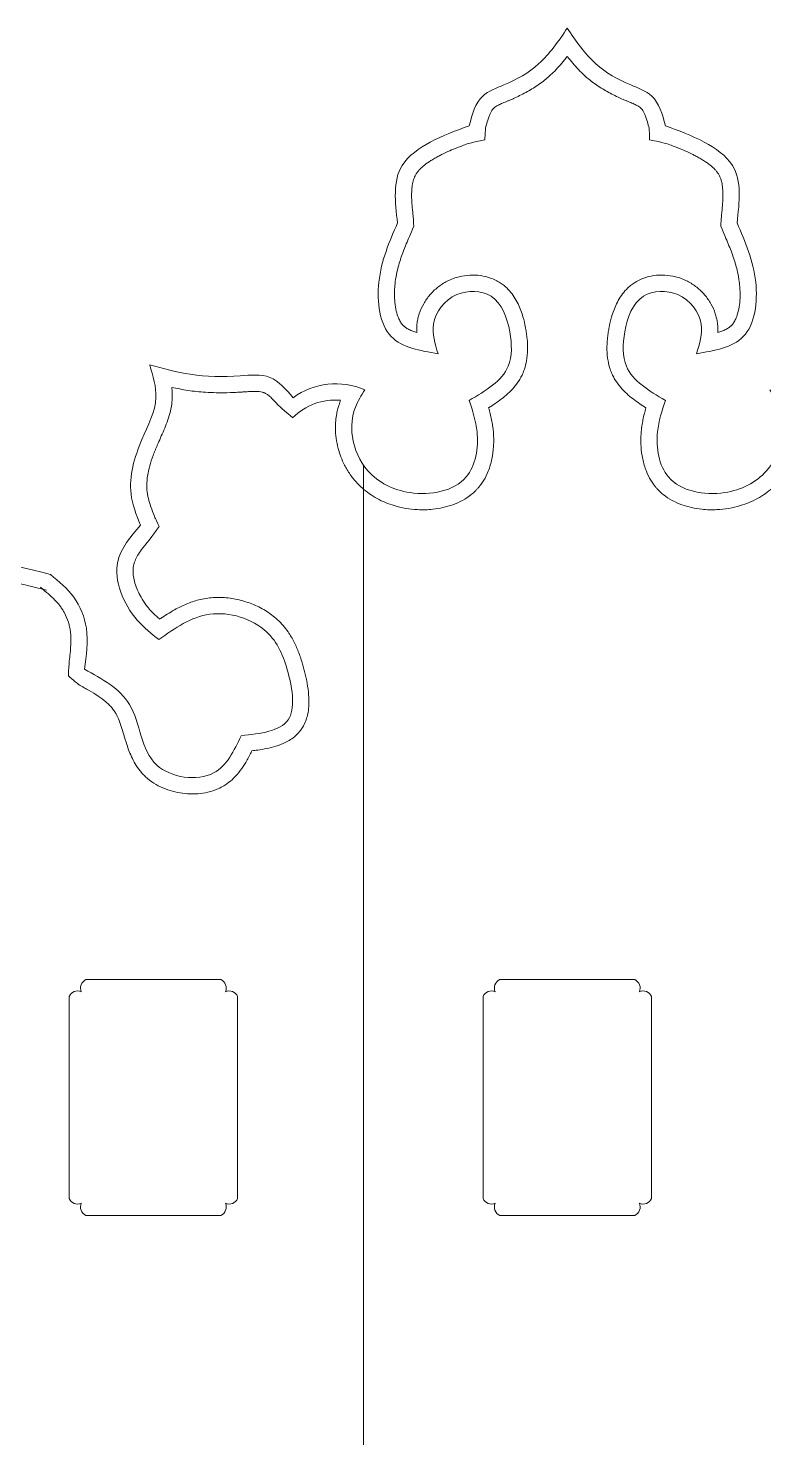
# Model space of a CAD drawing. Header units: millimetres. Extents: x -51923 to -51163, y -26833 to -26390.
# Drawn here: x -51598.18 to -51587.78, y -26574.41 to -26554.47 of the extents above; entities that cross this region are included whole.
import ezdxf

# ---------------------------------------------------------------- set-up
doc = ezdxf.new("R2010")
doc.units = ezdxf.units.MM
doc.header["$LTSCALE"] = 0.35

msp = doc.modelspace()

# ---------------------------------------------------------------- linework, layer by layer
at = {"lineweight": 13}
msp.add_line((-51593.437, -26560.653), (-51593.437, -26587.197), dxfattribs=at)
for points in [[(-51597.6, -26568.165, -0.414214), (-51597.428, -26568.099, -0.414214), (-51597.362, -26567.927), (-51595.456, -26567.927, -0.414214), (-51595.39, -26568.099, -0.414214), (-51595.218, -26568.165), (-51595.218, -26571.024, -0.414214), (-51595.39, -26571.09, -0.414214), (-51595.456, -26571.262), (-51597.362, -26571.262, -0.414214), (-51597.428, -26571.09, -0.414214), (-51597.6, -26571.024)], [(-51589.368, -26568.165, 0.414214), (-51589.54, -26568.099, 0.414214), (-51589.606, -26567.927), (-51591.512, -26567.927, 0.414214), (-51591.578, -26568.099, 0.414214), (-51591.75, -26568.165), (-51591.75, -26571.024, 0.414214), (-51591.578, -26571.09, 0.414214), (-51591.512, -26571.262), (-51589.606, -26571.262, 0.414214), (-51589.54, -26571.09, 0.414214), (-51589.368, -26571.024)]]:
    msp.add_lwpolyline(points, format="xyb", close=True, dxfattribs=at)
for centre, radius, start, end in [((-51593.832, -26560.517), 1.018, 66.1495, 126.2434), ((-51593.841, -26560.572), 0.842, 84.72, 135.1975)]:
    msp.add_arc(centre, radius, start, end, dxfattribs=at)
for points in [[(-51590.559, -26554.47), (-51590.964, -26554.975), (-51591.455, -26555.273), (-51591.753, -26555.43), (-51591.945, -26555.85)], [(-51590.559, -26554.47), (-51590.154, -26554.975), (-51589.663, -26555.273), (-51589.365, -26555.43), (-51589.173, -26555.85)], [(-51591.945, -26555.85), (-51592.495, -26556.082), (-51592.892, -26556.411), (-51592.958, -26557.225)], [(-51589.173, -26555.85), (-51588.623, -26556.082), (-51588.226, -26556.411), (-51588.16, -26557.225)], [(-51592.958, -26557.225), (-51593.222, -26558.063), (-51593.046, -26558.833), (-51592.385, -26559.075)], [(-51588.16, -26557.225), (-51587.896, -26558.063), (-51588.072, -26558.833), (-51588.733, -26559.075)], [(-51592.385, -26559.075), (-51592.451, -26558.657), (-51592.121, -26558.239), (-51591.637, -26558.261), (-51591.372, -26558.767), (-51591.394, -26559.251), (-51591.945, -26559.735)], [(-51588.733, -26559.075), (-51588.666, -26558.657), (-51588.997, -26558.239), (-51589.481, -26558.261), (-51589.746, -26558.767), (-51589.724, -26559.251), (-51589.173, -26559.735)], [(-51596.461, -26559.233), (-51596.373, -26559.695), (-51596.571, -26560.289), (-51596.725, -26561.059), (-51596.593, -26561.499)], [(-51594.434, -26559.696), (-51594.765, -26559.409), (-51595.183, -26559.387), (-51595.888, -26559.365), (-51596.461, -26559.233)], [(-51591.945, -26559.735), (-51591.835, -26560.18), (-51591.989, -26560.818), (-51592.782, -26561.038), (-51593.377, -26560.73), (-51593.597, -26560.246), (-51593.553, -26559.828), (-51593.421, -26559.586)], [(-51589.173, -26559.735), (-51589.283, -26560.18), (-51589.129, -26560.818), (-51588.336, -26561.038), (-51587.741, -26560.73), (-51587.521, -26560.246), (-51587.565, -26559.828), (-51587.697, -26559.586)], [(-51596.593, -26561.499), (-51596.912, -26562.013), (-51596.636, -26562.842), (-51596.331, -26563.118)], [(-51597.865, -26562.196), (-51599.654, -26562.066), (-51600.871, -26563.247)], [(-51597.384, -26563.538), (-51597.356, -26562.957), (-51597.534, -26562.518), (-51597.865, -26562.196)], [(-51596.331, -26563.118), (-51595.612, -26562.759), (-51594.809, -26563.008), (-51594.505, -26563.588), (-51594.505, -26564.252), (-51595.17, -26564.477)], [(-51595.17, -26564.477), (-51595.557, -26565.003), (-51596.36, -26564.892), (-51596.747, -26564.035), (-51597.384, -26563.538)]]:
    msp.add_spline(points, degree=3, dxfattribs=at)
for points, knots in [([(-51590.559, -26554.869), (-51590.572, -26554.886), (-51590.585, -26554.902), (-51590.647, -26554.98), (-51590.7, -26555.04), (-51590.772, -26555.111), (-51590.786, -26555.124), (-51590.812, -26555.148), (-51590.825, -26555.16), (-51590.85, -26555.181), (-51590.863, -26555.192), (-51590.902, -26555.223), (-51590.929, -26555.243), (-51591.01, -26555.301), (-51591.066, -26555.335), (-51591.181, -26555.399), (-51591.239, -26555.429), (-51591.311, -26555.461), (-51591.323, -26555.467), (-51591.344, -26555.476), (-51591.352, -26555.479), (-51591.367, -26555.486), (-51591.374, -26555.488), (-51591.387, -26555.494), (-51591.394, -26555.497), (-51591.413, -26555.505), (-51591.425, -26555.51), (-51591.462, -26555.525), (-51591.484, -26555.535), (-51591.524, -26555.553), (-51591.541, -26555.562), (-51591.567, -26555.577), (-51591.576, -26555.583), (-51591.587, -26555.591), (-51591.59, -26555.594), (-51591.595, -26555.598), (-51591.598, -26555.6), (-51591.603, -26555.606), (-51591.605, -26555.608), (-51591.614, -26555.618), (-51591.62, -26555.626), (-51591.633, -26555.646), (-51591.639, -26555.658), (-51591.652, -26555.685), (-51591.658, -26555.7), (-51591.671, -26555.733), (-51591.677, -26555.751), (-51591.693, -26555.8), (-51591.702, -26555.832), (-51591.715, -26555.881), (-51591.719, -26555.895), (-51591.723, -26556.049)], [25.170262, 25.170262, 25.170262, 25.170262, 29.819343, 29.819343, 47.031261, 47.031261, 51.045626, 51.045626, 54.543119, 54.543119, 58.040612, 58.040612, 65.035597, 65.035597, 79.025569, 79.025569, 93.01554, 93.01554, 95.868742, 95.868742, 97.811719, 97.811719, 99.388072, 99.388072, 100.964425, 100.964425, 104.117132, 104.117132, 110.527478, 110.527478, 116.937824, 116.937824, 121.951673, 121.951673, 124.085805, 124.085805, 126.49258, 126.49258, 128.899354, 128.899354, 134.360472, 134.360472, 139.821589, 139.821589, 145.282707, 145.282707, 150.743824, 150.743824, 159.035683, 159.035683, 162.41572, 162.41572, 162.41572, 162.41572]), ([(-51590.559, -26554.869), (-51590.546, -26554.886), (-51590.533, -26554.902), (-51590.471, -26554.98), (-51590.418, -26555.04), (-51590.346, -26555.111), (-51590.332, -26555.124), (-51590.306, -26555.148), (-51590.293, -26555.16), (-51590.268, -26555.181), (-51590.255, -26555.192), (-51590.215, -26555.223), (-51590.189, -26555.243), (-51590.108, -26555.301), (-51590.052, -26555.335), (-51589.937, -26555.399), (-51589.879, -26555.429), (-51589.807, -26555.461), (-51589.795, -26555.467), (-51589.774, -26555.476), (-51589.766, -26555.479), (-51589.751, -26555.486), (-51589.744, -26555.488), (-51589.731, -26555.494), (-51589.724, -26555.497), (-51589.705, -26555.505), (-51589.693, -26555.51), (-51589.656, -26555.525), (-51589.634, -26555.535), (-51589.594, -26555.553), (-51589.577, -26555.562), (-51589.551, -26555.577), (-51589.542, -26555.583), (-51589.531, -26555.591), (-51589.528, -26555.594), (-51589.523, -26555.598), (-51589.52, -26555.6), (-51589.515, -26555.606), (-51589.513, -26555.608), (-51589.504, -26555.618), (-51589.498, -26555.626), (-51589.485, -26555.646), (-51589.479, -26555.658), (-51589.466, -26555.685), (-51589.459, -26555.7), (-51589.447, -26555.733), (-51589.44, -26555.751), (-51589.425, -26555.8), (-51589.416, -26555.832), (-51589.403, -26555.881), (-51589.399, -26555.895), (-51589.395, -26556.049)], [25.170262, 25.170262, 25.170262, 25.170262, 29.819343, 29.819343, 47.031261, 47.031261, 51.045626, 51.045626, 54.543119, 54.543119, 58.040612, 58.040612, 65.035597, 65.035597, 79.025569, 79.025569, 93.01554, 93.01554, 95.868742, 95.868742, 97.811719, 97.811719, 99.388072, 99.388072, 100.964425, 100.964425, 104.117132, 104.117132, 110.527478, 110.527478, 116.937824, 116.937824, 121.951673, 121.951673, 124.085805, 124.085805, 126.49258, 126.49258, 128.899354, 128.899354, 134.360472, 134.360472, 139.821589, 139.821589, 145.282707, 145.282707, 150.743824, 150.743824, 159.035683, 159.035683, 162.41572, 162.41572, 162.41572, 162.41572]), ([(-51591.723, -26556.049), (-51591.922, -26556.087), (-51591.975, -26556.106), (-51592.103, -26556.155), (-51592.177, -26556.184), (-51592.273, -26556.228), (-51592.298, -26556.239), (-51592.341, -26556.261), (-51592.358, -26556.27), (-51592.395, -26556.289), (-51592.414, -26556.299), (-51592.451, -26556.321), (-51592.469, -26556.332), (-51592.519, -26556.364), (-51592.55, -26556.385), (-51592.605, -26556.429), (-51592.629, -26556.451), (-51592.659, -26556.483), (-51592.668, -26556.494), (-51592.681, -26556.511), (-51592.686, -26556.517), (-51592.694, -26556.53), (-51592.698, -26556.535), (-51592.705, -26556.548), (-51592.708, -26556.554), (-51592.718, -26556.574), (-51592.723, -26556.588), (-51592.734, -26556.617), (-51592.738, -26556.633), (-51592.748, -26556.676), (-51592.752, -26556.705), (-51592.758, -26556.767), (-51592.759, -26556.801), (-51592.759, -26556.872), (-51592.757, -26556.91), (-51592.752, -26556.988), (-51592.748, -26557.029), (-51592.739, -26557.112), (-51592.734, -26557.155), (-51592.729, -26557.271)], [0, 0, 0, 0, 14.241753, 14.241753, 34.558543, 34.558543, 41.788802, 41.788802, 46.948063, 46.948063, 52.593461, 52.593461, 58.23886, 58.23886, 68.75111, 68.75111, 79.26336, 79.26336, 84.538972, 84.538972, 87.781009, 87.781009, 90.929574, 90.929574, 94.078139, 94.078139, 100.375268, 100.375268, 106.672398, 106.672398, 116.355925, 116.355925, 126.039451, 126.039451, 135.722978, 135.722978, 145.406504, 145.406504, 155.05706, 155.05706, 155.05706, 155.05706]), ([(-51589.395, -26556.049), (-51589.196, -26556.087), (-51589.142, -26556.106), (-51589.014, -26556.155), (-51588.941, -26556.184), (-51588.845, -26556.228), (-51588.82, -26556.239), (-51588.777, -26556.261), (-51588.76, -26556.27), (-51588.723, -26556.289), (-51588.704, -26556.299), (-51588.667, -26556.321), (-51588.649, -26556.332), (-51588.599, -26556.364), (-51588.568, -26556.385), (-51588.513, -26556.429), (-51588.489, -26556.451), (-51588.459, -26556.483), (-51588.45, -26556.494), (-51588.437, -26556.511), (-51588.432, -26556.517), (-51588.424, -26556.53), (-51588.42, -26556.535), (-51588.413, -26556.548), (-51588.41, -26556.554), (-51588.4, -26556.574), (-51588.395, -26556.588), (-51588.384, -26556.617), (-51588.38, -26556.633), (-51588.37, -26556.676), (-51588.366, -26556.705), (-51588.36, -26556.767), (-51588.359, -26556.801), (-51588.359, -26556.872), (-51588.361, -26556.91), (-51588.366, -26556.988), (-51588.37, -26557.029), (-51588.379, -26557.112), (-51588.384, -26557.155), (-51588.389, -26557.271)], [0, 0, 0, 0, 14.241753, 14.241753, 34.558543, 34.558543, 41.788802, 41.788802, 46.948063, 46.948063, 52.593461, 52.593461, 58.23886, 58.23886, 68.75111, 68.75111, 79.26336, 79.26336, 84.538972, 84.538972, 87.781009, 87.781009, 90.929574, 90.929574, 94.078139, 94.078139, 100.375268, 100.375268, 106.672398, 106.672398, 116.355925, 116.355925, 126.039451, 126.039451, 135.722978, 135.722978, 145.406504, 145.406504, 155.05706, 155.05706, 155.05706, 155.05706]), ([(-51592.729, -26557.271), (-51592.777, -26557.387), (-51592.807, -26557.455), (-51592.862, -26557.588), (-51592.887, -26557.654), (-51592.932, -26557.786), (-51592.951, -26557.853), (-51592.976, -26557.965), (-51592.984, -26558.01), (-51592.993, -26558.079), (-51592.995, -26558.1), (-51592.998, -26558.144), (-51593, -26558.166), (-51593.002, -26558.233), (-51593.001, -26558.277), (-51592.996, -26558.363), (-51592.99, -26558.404), (-51592.975, -26558.481), (-51592.965, -26558.517), (-51592.945, -26558.572), (-51592.935, -26558.593), (-51592.915, -26558.63), (-51592.904, -26558.646), (-51592.89, -26558.663), (-51592.887, -26558.666), (-51592.881, -26558.673), (-51592.878, -26558.675), (-51592.872, -26558.681), (-51592.87, -26558.684), (-51592.86, -26558.692), (-51592.854, -26558.697), (-51592.833, -26558.712), (-51592.818, -26558.722), (-51592.782, -26558.74), (-51592.763, -26558.749), (-51592.724, -26558.764), (-51592.705, -26558.77), (-51592.686, -26558.776)], [0, 0, 0, 0, 18.508231, 18.508231, 37.016461, 37.016461, 55.524692, 55.524692, 67.925727, 67.925727, 73.662111, 73.662111, 79.398494, 79.398494, 90.871261, 90.871261, 102.344028, 102.344028, 113.816795, 113.816795, 122.384273, 122.384273, 130.95175, 130.95175, 133.371278, 133.371278, 135.404262, 135.404262, 137.437246, 137.437246, 141.503213, 141.503213, 149.036169, 149.036169, 156.569125, 156.569125, 162.442396, 162.442396, 162.442396, 162.442396]), ([(-51588.389, -26557.271), (-51588.341, -26557.387), (-51588.311, -26557.455), (-51588.256, -26557.588), (-51588.231, -26557.654), (-51588.186, -26557.786), (-51588.167, -26557.853), (-51588.142, -26557.965), (-51588.134, -26558.01), (-51588.125, -26558.079), (-51588.123, -26558.1), (-51588.12, -26558.144), (-51588.118, -26558.166), (-51588.116, -26558.233), (-51588.116, -26558.277), (-51588.122, -26558.363), (-51588.128, -26558.404), (-51588.143, -26558.481), (-51588.153, -26558.517), (-51588.173, -26558.572), (-51588.182, -26558.593), (-51588.203, -26558.63), (-51588.214, -26558.646), (-51588.228, -26558.663), (-51588.231, -26558.666), (-51588.237, -26558.673), (-51588.24, -26558.675), (-51588.245, -26558.681), (-51588.248, -26558.684), (-51588.258, -26558.692), (-51588.264, -26558.697), (-51588.285, -26558.712), (-51588.3, -26558.722), (-51588.335, -26558.74), (-51588.355, -26558.749), (-51588.394, -26558.764), (-51588.412, -26558.77), (-51588.432, -26558.776)], [0, 0, 0, 0, 18.508231, 18.508231, 37.016461, 37.016461, 55.524692, 55.524692, 67.925727, 67.925727, 73.662111, 73.662111, 79.398494, 79.398494, 90.871261, 90.871261, 102.344028, 102.344028, 113.816795, 113.816795, 122.384273, 122.384273, 130.95175, 130.95175, 133.371278, 133.371278, 135.404262, 135.404262, 137.437246, 137.437246, 141.503213, 141.503213, 149.036169, 149.036169, 156.569125, 156.569125, 162.442396, 162.442396, 162.442396, 162.442396]), ([(-51592.686, -26558.776), (-51592.688, -26558.745), (-51592.688, -26558.712), (-51592.684, -26558.664), (-51592.683, -26558.65), (-51592.68, -26558.625), (-51592.678, -26558.614), (-51592.674, -26558.593), (-51592.672, -26558.582), (-51592.664, -26558.55), (-51592.658, -26558.529), (-51592.635, -26558.459), (-51592.614, -26558.412), (-51592.563, -26558.323), (-51592.534, -26558.281), (-51592.467, -26558.203), (-51592.43, -26558.167), (-51592.348, -26558.102), (-51592.304, -26558.073), (-51592.242, -26558.041), (-51592.228, -26558.034), (-51592.184, -26558.015), (-51592.155, -26558.005), (-51592.076, -26557.981), (-51592.025, -26557.971), (-51591.923, -26557.961), (-51591.872, -26557.961), (-51591.771, -26557.97), (-51591.721, -26557.979), (-51591.632, -26558.007), (-51591.594, -26558.022), (-51591.545, -26558.048), (-51591.533, -26558.054), (-51591.512, -26558.067), (-51591.503, -26558.073), (-51591.484, -26558.086), (-51591.474, -26558.093), (-51591.447, -26558.114), (-51591.43, -26558.129), (-51591.386, -26558.171), (-51591.361, -26558.2), (-51591.317, -26558.259), (-51591.297, -26558.289), (-51591.263, -26558.351), (-51591.247, -26558.383), (-51591.22, -26558.447), (-51591.209, -26558.479), (-51591.181, -26558.564), (-51591.168, -26558.616), (-51591.154, -26558.683), (-51591.151, -26558.698), (-51591.146, -26558.726), (-51591.144, -26558.738), (-51591.14, -26558.763), (-51591.138, -26558.775), (-51591.132, -26558.813), (-51591.129, -26558.838), (-51591.121, -26558.914), (-51591.119, -26558.966), (-51591.121, -26559.07), (-51591.125, -26559.123), (-51591.142, -26559.215), (-51591.151, -26559.255), (-51591.169, -26559.306), (-51591.173, -26559.318), (-51591.182, -26559.341), (-51591.187, -26559.352), (-51591.196, -26559.373), (-51591.201, -26559.383), (-51591.217, -26559.413), (-51591.228, -26559.433), (-51591.263, -26559.488), (-51591.288, -26559.521), (-51591.342, -26559.583), (-51591.37, -26559.612), (-51591.429, -26559.666), (-51591.459, -26559.691), (-51591.52, -26559.738), (-51591.552, -26559.761), (-51591.612, -26559.802), (-51591.642, -26559.821), (-51591.671, -26559.839)], [25.274573, 25.274573, 25.274573, 25.274573, 30.901921, 30.901921, 33.210988, 33.210988, 35.006527, 35.006527, 36.802067, 36.802067, 40.393146, 40.393146, 48.879004, 48.879004, 57.364861, 57.364861, 65.850719, 65.850719, 74.336576, 74.336576, 76.882805, 76.882805, 81.826193, 81.826193, 90.114183, 90.114183, 98.402173, 98.402173, 106.690164, 106.690164, 113.280848, 113.280848, 115.322274, 115.322274, 117.123728, 117.123728, 118.925182, 118.925182, 122.528091, 122.528091, 128.792685, 128.792685, 135.05728, 135.05728, 141.321874, 141.321874, 147.586468, 147.586468, 157.864245, 157.864245, 160.825188, 160.825188, 163.297509, 163.297509, 165.769831, 165.769831, 170.714474, 170.714474, 180.603759, 180.603759, 190.493045, 190.493045, 197.827745, 197.827745, 200.112382, 200.112382, 202.140131, 202.140131, 204.167879, 204.167879, 208.223375, 208.223375, 216.009046, 216.009046, 223.794717, 223.794717, 231.580387, 231.580387, 239.366058, 239.366058, 246.575972, 246.575972, 246.575972, 246.575972]), ([(-51588.432, -26558.776), (-51588.43, -26558.745), (-51588.43, -26558.712), (-51588.433, -26558.664), (-51588.435, -26558.65), (-51588.438, -26558.625), (-51588.44, -26558.614), (-51588.444, -26558.593), (-51588.446, -26558.582), (-51588.454, -26558.55), (-51588.46, -26558.529), (-51588.483, -26558.459), (-51588.504, -26558.412), (-51588.555, -26558.323), (-51588.584, -26558.281), (-51588.651, -26558.203), (-51588.688, -26558.167), (-51588.77, -26558.102), (-51588.814, -26558.073), (-51588.876, -26558.041), (-51588.89, -26558.034), (-51588.934, -26558.015), (-51588.963, -26558.005), (-51589.042, -26557.981), (-51589.093, -26557.971), (-51589.195, -26557.961), (-51589.246, -26557.961), (-51589.347, -26557.97), (-51589.397, -26557.979), (-51589.486, -26558.007), (-51589.524, -26558.022), (-51589.573, -26558.048), (-51589.584, -26558.054), (-51589.606, -26558.067), (-51589.615, -26558.073), (-51589.634, -26558.086), (-51589.644, -26558.093), (-51589.671, -26558.114), (-51589.688, -26558.129), (-51589.732, -26558.171), (-51589.756, -26558.2), (-51589.801, -26558.259), (-51589.82, -26558.289), (-51589.855, -26558.351), (-51589.87, -26558.383), (-51589.897, -26558.447), (-51589.909, -26558.479), (-51589.937, -26558.564), (-51589.95, -26558.616), (-51589.964, -26558.683), (-51589.967, -26558.698), (-51589.972, -26558.726), (-51589.974, -26558.738), (-51589.978, -26558.763), (-51589.98, -26558.775), (-51589.986, -26558.813), (-51589.989, -26558.838), (-51589.996, -26558.914), (-51589.999, -26558.966), (-51589.997, -26559.07), (-51589.993, -26559.123), (-51589.976, -26559.215), (-51589.967, -26559.255), (-51589.949, -26559.306), (-51589.945, -26559.318), (-51589.936, -26559.341), (-51589.931, -26559.352), (-51589.921, -26559.373), (-51589.916, -26559.383), (-51589.901, -26559.413), (-51589.89, -26559.433), (-51589.855, -26559.488), (-51589.83, -26559.521), (-51589.776, -26559.583), (-51589.748, -26559.612), (-51589.689, -26559.666), (-51589.659, -26559.691), (-51589.598, -26559.738), (-51589.566, -26559.761), (-51589.506, -26559.802), (-51589.476, -26559.821), (-51589.447, -26559.839)], [25.274573, 25.274573, 25.274573, 25.274573, 30.901921, 30.901921, 33.210988, 33.210988, 35.006527, 35.006527, 36.802067, 36.802067, 40.393146, 40.393146, 48.879004, 48.879004, 57.364861, 57.364861, 65.850719, 65.850719, 74.336576, 74.336576, 76.882805, 76.882805, 81.826193, 81.826193, 90.114183, 90.114183, 98.402173, 98.402173, 106.690164, 106.690164, 113.280848, 113.280848, 115.322274, 115.322274, 117.123728, 117.123728, 118.925182, 118.925182, 122.528091, 122.528091, 128.792685, 128.792685, 135.05728, 135.05728, 141.321874, 141.321874, 147.586468, 147.586468, 157.864245, 157.864245, 160.825188, 160.825188, 163.297509, 163.297509, 165.769831, 165.769831, 170.714474, 170.714474, 180.603759, 180.603759, 190.493045, 190.493045, 197.827745, 197.827745, 200.112382, 200.112382, 202.140131, 202.140131, 204.167879, 204.167879, 208.223375, 208.223375, 216.009046, 216.009046, 223.794717, 223.794717, 231.580387, 231.580387, 239.366058, 239.366058, 246.575972, 246.575972, 246.575972, 246.575972]), ([(-51596.149, -26559.55), (-51596.147, -26559.564), (-51596.146, -26559.578), (-51596.143, -26559.609), (-51596.142, -26559.628), (-51596.142, -26559.66), (-51596.142, -26559.675), (-51596.142, -26559.7), (-51596.143, -26559.711), (-51596.145, -26559.744), (-51596.147, -26559.765), (-51596.156, -26559.832), (-51596.165, -26559.876), (-51596.188, -26559.961), (-51596.201, -26560.002), (-51596.23, -26560.081), (-51596.245, -26560.119), (-51596.277, -26560.193), (-51596.293, -26560.229), (-51596.324, -26560.299), (-51596.339, -26560.333), (-51596.359, -26560.379), (-51596.364, -26560.391), (-51596.375, -26560.416), (-51596.38, -26560.429), (-51596.395, -26560.466), (-51596.404, -26560.491), (-51596.431, -26560.565), (-51596.447, -26560.614), (-51596.473, -26560.71), (-51596.484, -26560.756), (-51596.498, -26560.847), (-51596.502, -26560.891), (-51596.502, -26560.949), (-51596.502, -26560.964), (-51596.5, -26560.995), (-51596.499, -26561.01), (-51596.496, -26561.033), (-51596.495, -26561.04), (-51596.493, -26561.056), (-51596.492, -26561.063), (-51596.487, -26561.087), (-51596.484, -26561.103), (-51596.471, -26561.157), (-51596.458, -26561.198), (-51596.429, -26561.282), (-51596.413, -26561.326), (-51596.39, -26561.386), (-51596.384, -26561.401), (-51596.326, -26561.518)], [27.97726, 27.97726, 27.97726, 27.97726, 30.669965, 30.669965, 34.136913, 34.136913, 36.815131, 36.815131, 38.845714, 38.845714, 42.845835, 42.845835, 51.663009, 51.663009, 60.480183, 60.480183, 69.297358, 69.297358, 78.114532, 78.114532, 86.931706, 86.931706, 90.295549, 90.295549, 93.659391, 93.659391, 100.387077, 100.387077, 113.842447, 113.842447, 127.297817, 127.297817, 140.753187, 140.753187, 145.660599, 145.660599, 150.688249, 150.688249, 153.201229, 153.201229, 155.71421, 155.71421, 160.740171, 160.740171, 172.611186, 172.611186, 184.482201, 184.482201, 188.194731, 188.194731, 188.194731, 188.194731]), ([(-51594.438, -26559.979), (-51594.633, -26559.817), (-51594.655, -26559.791), (-51594.699, -26559.742), (-51594.72, -26559.72), (-51594.755, -26559.686), (-51594.771, -26559.673), (-51594.799, -26559.65), (-51594.812, -26559.642), (-51594.828, -26559.633), (-51594.833, -26559.631), (-51594.839, -26559.628), (-51594.842, -26559.627), (-51594.847, -26559.625), (-51594.849, -26559.624), (-51594.853, -26559.622), (-51594.855, -26559.622), (-51594.862, -26559.619), (-51594.867, -26559.618), (-51594.884, -26559.614), (-51594.898, -26559.612), (-51594.93, -26559.608), (-51594.948, -26559.608), (-51594.988, -26559.607), (-51595.009, -26559.608), (-51595.054, -26559.61), (-51595.078, -26559.611), (-51595.116, -26559.614), (-51595.13, -26559.615), (-51595.152, -26559.616), (-51595.16, -26559.617), (-51595.186, -26559.618), (-51595.203, -26559.619), (-51595.254, -26559.622), (-51595.287, -26559.624), (-51595.389, -26559.627), (-51595.456, -26559.627), (-51595.573, -26559.625), (-51595.624, -26559.623), (-51595.714, -26559.617), (-51595.755, -26559.614), (-51595.838, -26559.605), (-51595.88, -26559.599), (-51596, -26559.581), (-51596.075, -26559.567), (-51596.149, -26559.55)], [0, 0, 0, 0, 8.297185, 8.297185, 16.59437, 16.59437, 23.459114, 23.459114, 30.323857, 30.323857, 32.882279, 32.882279, 34.591329, 34.591329, 35.962785, 35.962785, 37.334241, 37.334241, 40.077153, 40.077153, 46.036802, 46.036802, 51.996451, 51.996451, 57.9561, 57.9561, 63.91575, 63.91575, 67.010096, 67.010096, 68.902695, 68.902695, 72.687891, 72.687891, 80.258284, 80.258284, 95.39907, 95.39907, 106.800999, 106.800999, 115.940104, 115.940104, 125.606461, 125.606461, 142.934635, 142.934635, 142.934635, 142.934635]), ([(-51591.671, -26559.839), (-51591.655, -26559.893), (-51591.641, -26559.95), (-51591.623, -26560.038), (-51591.618, -26560.066), (-51591.611, -26560.114), (-51591.608, -26560.133), (-51591.602, -26560.191), (-51591.6, -26560.23), (-51591.598, -26560.309), (-51591.599, -26560.349), (-51591.605, -26560.447), (-51591.613, -26560.506), (-51591.637, -26560.622), (-51591.654, -26560.68), (-51591.694, -26560.781), (-51591.715, -26560.823), (-51591.751, -26560.884), (-51591.764, -26560.902), (-51591.786, -26560.933), (-51591.795, -26560.945), (-51591.814, -26560.967), (-51591.822, -26560.977), (-51591.84, -26560.996), (-51591.849, -26561.006), (-51591.877, -26561.033), (-51591.896, -26561.05), (-51591.956, -26561.098), (-51591.998, -26561.126), (-51592.085, -26561.173), (-51592.13, -26561.193), (-51592.222, -26561.227), (-51592.269, -26561.24), (-51592.364, -26561.261), (-51592.412, -26561.269), (-51592.531, -26561.282), (-51592.603, -26561.283), (-51592.731, -26561.277), (-51592.787, -26561.271), (-51592.898, -26561.252), (-51592.952, -26561.239), (-51593.089, -26561.198), (-51593.17, -26561.165), (-51593.322, -26561.081), (-51593.394, -26561.031), (-51593.484, -26560.951), (-51593.508, -26560.928), (-51593.548, -26560.884), (-51593.565, -26560.864), (-51593.598, -26560.824), (-51593.613, -26560.803), (-51593.658, -26560.739), (-51593.684, -26560.695), (-51593.746, -26560.574), (-51593.776, -26560.495), (-51593.81, -26560.367), (-51593.819, -26560.319), (-51593.832, -26560.222), (-51593.836, -26560.173), (-51593.836, -26560.056), (-51593.83, -26559.988), (-51593.813, -26559.897), (-51593.808, -26559.873), (-51593.797, -26559.831), (-51593.791, -26559.813), (-51593.781, -26559.783), (-51593.777, -26559.77), (-51593.77, -26559.75), (-51593.766, -26559.742), (-51593.763, -26559.734)], [14.27737, 14.27737, 14.27737, 14.27737, 26.910781, 26.910781, 32.812831, 32.812831, 36.596103, 36.596103, 44.162646, 44.162646, 51.72919, 51.72919, 62.755074, 62.755074, 73.780959, 73.780959, 82.273659, 82.273659, 86.156604, 86.156604, 88.82511, 88.82511, 91.069061, 91.069061, 93.313011, 93.313011, 97.800911, 97.800911, 106.733421, 106.733421, 115.665931, 115.665931, 124.59844, 124.59844, 133.53095, 133.53095, 146.846941, 146.846941, 157.433691, 157.433691, 168.020441, 168.020441, 184.75171, 184.75171, 201.482979, 201.482979, 207.807472, 207.807472, 212.751316, 212.751316, 217.69516, 217.69516, 227.582848, 227.582848, 243.559144, 243.559144, 252.797368, 252.797368, 262.035593, 262.035593, 274.81427, 274.81427, 279.333401, 279.333401, 282.828634, 282.828634, 285.213188, 285.213188, 286.790393, 286.790393, 286.790393, 286.790393]), ([(-51589.447, -26559.839), (-51589.463, -26559.893), (-51589.477, -26559.95), (-51589.495, -26560.038), (-51589.5, -26560.066), (-51589.507, -26560.114), (-51589.51, -26560.133), (-51589.516, -26560.191), (-51589.518, -26560.23), (-51589.52, -26560.309), (-51589.519, -26560.349), (-51589.513, -26560.447), (-51589.505, -26560.506), (-51589.481, -26560.622), (-51589.464, -26560.68), (-51589.424, -26560.781), (-51589.403, -26560.823), (-51589.366, -26560.884), (-51589.354, -26560.902), (-51589.332, -26560.933), (-51589.323, -26560.945), (-51589.304, -26560.967), (-51589.296, -26560.977), (-51589.278, -26560.996), (-51589.269, -26561.006), (-51589.241, -26561.033), (-51589.222, -26561.05), (-51589.162, -26561.098), (-51589.12, -26561.126), (-51589.033, -26561.173), (-51588.988, -26561.193), (-51588.896, -26561.227), (-51588.849, -26561.24), (-51588.754, -26561.261), (-51588.706, -26561.269), (-51588.587, -26561.282), (-51588.515, -26561.283), (-51588.387, -26561.277), (-51588.331, -26561.271), (-51588.22, -26561.252), (-51588.166, -26561.239), (-51588.029, -26561.198), (-51587.948, -26561.165), (-51587.795, -26561.081), (-51587.724, -26561.031), (-51587.634, -26560.951), (-51587.61, -26560.928), (-51587.57, -26560.884), (-51587.553, -26560.864), (-51587.52, -26560.824), (-51587.505, -26560.803), (-51587.46, -26560.739), (-51587.434, -26560.695), (-51587.372, -26560.574), (-51587.342, -26560.495), (-51587.308, -26560.367), (-51587.299, -26560.319), (-51587.286, -26560.222), (-51587.282, -26560.173), (-51587.282, -26560.056), (-51587.288, -26559.988), (-51587.305, -26559.897), (-51587.31, -26559.873), (-51587.321, -26559.831), (-51587.327, -26559.813), (-51587.337, -26559.783), (-51587.341, -26559.77), (-51587.348, -26559.75), (-51587.351, -26559.742), (-51587.355, -26559.734)], [14.27737, 14.27737, 14.27737, 14.27737, 26.910781, 26.910781, 32.812831, 32.812831, 36.596103, 36.596103, 44.162646, 44.162646, 51.72919, 51.72919, 62.755074, 62.755074, 73.780959, 73.780959, 82.273659, 82.273659, 86.156604, 86.156604, 88.82511, 88.82511, 91.069061, 91.069061, 93.313011, 93.313011, 97.800911, 97.800911, 106.733421, 106.733421, 115.665931, 115.665931, 124.59844, 124.59844, 133.53095, 133.53095, 146.846941, 146.846941, 157.433691, 157.433691, 168.020441, 168.020441, 184.75171, 184.75171, 201.482979, 201.482979, 207.807472, 207.807472, 212.751316, 212.751316, 217.69516, 217.69516, 227.582848, 227.582848, 243.559144, 243.559144, 252.797368, 252.797368, 262.035593, 262.035593, 274.81427, 274.81427, 279.333401, 279.333401, 282.828634, 282.828634, 285.213188, 285.213188, 286.790393, 286.790393, 286.790393, 286.790393]), ([(-51596.326, -26561.518), (-51596.451, -26561.688), (-51596.483, -26561.726), (-51596.543, -26561.799), (-51596.57, -26561.834), (-51596.612, -26561.895), (-51596.629, -26561.922), (-51596.656, -26561.973), (-51596.667, -26561.998), (-51596.679, -26562.031), (-51596.682, -26562.041), (-51596.687, -26562.058), (-51596.688, -26562.064), (-51596.691, -26562.078), (-51596.692, -26562.085), (-51596.695, -26562.106), (-51596.696, -26562.121), (-51596.697, -26562.164), (-51596.695, -26562.194), (-51596.686, -26562.255), (-51596.679, -26562.288), (-51596.66, -26562.353), (-51596.648, -26562.387), (-51596.618, -26562.454), (-51596.602, -26562.487), (-51596.562, -26562.557), (-51596.538, -26562.593), (-51596.503, -26562.641), (-51596.491, -26562.656), (-51596.469, -26562.683), (-51596.457, -26562.697), (-51596.432, -26562.724), (-51596.42, -26562.737), (-51596.381, -26562.776), (-51596.353, -26562.801), (-51596.323, -26562.827), (-51596.322, -26562.828), (-51596.321, -26562.829)], [0, 0, 0, 0, 11.72155, 11.72155, 23.4431, 23.4431, 33.037423, 33.037423, 42.631746, 42.631746, 46.901931, 46.901931, 49.800971, 49.800971, 52.700012, 52.700012, 58.498094, 58.498094, 68.761902, 68.761902, 79.02571, 79.02571, 89.289518, 89.289518, 99.553326, 99.553326, 111.202784, 111.202784, 116.207653, 116.207653, 121.378982, 121.378982, 126.55031, 126.55031, 136.892967, 136.892967, 137.268349, 137.268349, 137.268349, 137.268349]), ([(-51597.921, -26562.419), (-51598.023, -26562.393), (-51598.124, -26562.368), (-51598.35, -26562.314), (-51598.474, -26562.286), (-51598.715, -26562.242), (-51598.832, -26562.225), (-51599.028, -26562.209), (-51599.11, -26562.207), (-51599.266, -26562.213), (-51599.34, -26562.221), (-51599.438, -26562.241), (-51599.465, -26562.247), (-51599.514, -26562.261), (-51599.535, -26562.268), (-51599.57, -26562.28), (-51599.585, -26562.286), (-51599.614, -26562.298), (-51599.629, -26562.305), (-51599.672, -26562.325), (-51599.701, -26562.34), (-51599.785, -26562.389), (-51599.84, -26562.427), (-51599.949, -26562.513), (-51600.004, -26562.561), (-51600.111, -26562.666), (-51600.165, -26562.723), (-51600.271, -26562.844), (-51600.324, -26562.908), (-51600.457, -26563.075), (-51600.537, -26563.182), (-51600.641, -26563.322), (-51600.663, -26563.353), (-51600.686, -26563.383)], [0, 0, 0, 0, 22.91303, 22.91303, 52.165141, 52.165141, 81.417251, 81.417251, 103.748549, 103.748549, 126.079847, 126.079847, 135.004098, 135.004098, 142.211789, 142.211789, 147.366507, 147.366507, 152.521225, 152.521225, 162.830662, 162.830662, 182.63271, 182.63271, 202.434758, 202.434758, 222.236805, 222.236805, 242.038853, 242.038853, 272.137241, 272.137241, 280.549125, 280.549125, 280.549125, 280.549125]), ([(-51597.611, -26563.629), (-51597.602, -26563.44), (-51597.593, -26563.377), (-51597.58, -26563.257), (-51597.575, -26563.2), (-51597.574, -26563.111), (-51597.575, -26563.077), (-51597.579, -26563.03), (-51597.58, -26563.016), (-51597.584, -26562.991), (-51597.585, -26562.98), (-51597.589, -26562.959), (-51597.591, -26562.948), (-51597.599, -26562.915), (-51597.604, -26562.894), (-51597.625, -26562.827), (-51597.644, -26562.782), (-51597.674, -26562.726), (-51597.682, -26562.711), (-51597.699, -26562.683), (-51597.708, -26562.67), (-51597.722, -26562.65), (-51597.727, -26562.644), (-51597.736, -26562.631), (-51597.741, -26562.625), (-51597.757, -26562.606), (-51597.768, -26562.594), (-51597.806, -26562.552), (-51597.836, -26562.523), (-51597.901, -26562.465), (-51597.937, -26562.435), (-51597.986, -26562.394), (-51597.998, -26562.384), (-51598.011, -26562.374)], [0, 0, 0, 0, 15.621626, 15.621626, 31.243252, 31.243252, 41.163073, 41.163073, 45.586903, 45.586903, 49.006911, 49.006911, 52.42692, 52.42692, 59.266936, 59.266936, 73.970335, 73.970335, 79.139919, 79.139919, 84.378951, 84.378951, 86.917106, 86.917106, 89.455261, 89.455261, 94.53157, 94.53157, 106.306867, 106.306867, 118.082163, 118.082163, 121.959998, 121.959998, 121.959998, 121.959998]), ([(-51596.321, -26562.829), (-51596.309, -26562.821), (-51596.296, -26562.813), (-51596.221, -26562.763), (-51596.156, -26562.721), (-51596.034, -26562.656), (-51595.98, -26562.629), (-51595.865, -26562.583), (-51595.805, -26562.564), (-51595.709, -26562.542), (-51595.676, -26562.535), (-51595.607, -26562.526), (-51595.573, -26562.523), (-51595.467, -26562.519), (-51595.396, -26562.523), (-51595.255, -26562.542), (-51595.185, -26562.557), (-51595.049, -26562.599), (-51594.983, -26562.625), (-51594.856, -26562.688), (-51594.795, -26562.725), (-51594.709, -26562.789), (-51594.681, -26562.813), (-51594.626, -26562.863), (-51594.6, -26562.891), (-51594.55, -26562.948), (-51594.527, -26562.978), (-51594.474, -26563.056), (-51594.445, -26563.104), (-51594.395, -26563.204), (-51594.373, -26563.255), (-51594.333, -26563.359), (-51594.316, -26563.412), (-51594.295, -26563.482), (-51594.291, -26563.499), (-51594.283, -26563.528), (-51594.28, -26563.54), (-51594.273, -26563.564), (-51594.27, -26563.576), (-51594.261, -26563.613), (-51594.255, -26563.637), (-51594.239, -26563.713), (-51594.23, -26563.764), (-51594.216, -26563.869), (-51594.211, -26563.922), (-51594.21, -26564.014), (-51594.211, -26564.052), (-51594.219, -26564.13), (-51594.226, -26564.17), (-51594.245, -26564.238), (-51594.255, -26564.267), (-51594.28, -26564.324), (-51594.295, -26564.353), (-51594.324, -26564.395), (-51594.335, -26564.409), (-51594.358, -26564.437), (-51594.37, -26564.449), (-51594.405, -26564.483), (-51594.428, -26564.502), (-51594.477, -26564.536), (-51594.502, -26564.551), (-51594.552, -26564.578), (-51594.577, -26564.589), (-51594.629, -26564.609), (-51594.654, -26564.618), (-51594.722, -26564.639), (-51594.765, -26564.649), (-51594.85, -26564.667), (-51594.892, -26564.674), (-51594.962, -26564.684), (-51594.989, -26564.688), (-51595.017, -26564.691)], [13.366633, 13.366633, 13.366633, 13.366633, 16.611764, 16.611764, 33.223529, 33.223529, 45.717247, 45.717247, 58.210966, 58.210966, 64.740188, 64.740188, 71.269409, 71.269409, 84.740408, 84.740408, 98.211406, 98.211406, 111.682404, 111.682404, 125.153403, 125.153403, 132.004535, 132.004535, 139.331531, 139.331531, 146.658526, 146.658526, 157.911071, 157.911071, 169.163616, 169.163616, 180.41616, 180.41616, 184.025782, 184.025782, 186.495505, 186.495505, 188.965227, 188.965227, 193.904672, 193.904672, 203.783563, 203.783563, 213.662454, 213.662454, 220.726142, 220.726142, 227.78983, 227.78983, 232.944983, 232.944983, 238.100136, 238.100136, 240.940214, 240.940214, 243.780292, 243.780292, 248.872119, 248.872119, 253.963946, 253.963946, 259.055773, 259.055773, 264.1476, 264.1476, 272.461565, 272.461565, 280.77553, 280.77553, 286.129596, 286.129596, 286.129596, 286.129596]), ([(-51595.017, -26564.691), (-51595.02, -26564.699), (-51595.024, -26564.706), (-51595.051, -26564.76), (-51595.076, -26564.808), (-51595.127, -26564.894), (-51595.153, -26564.933), (-51595.21, -26565.008), (-51595.241, -26565.045), (-51595.304, -26565.106), (-51595.334, -26565.131), (-51595.381, -26565.165), (-51595.397, -26565.176), (-51595.425, -26565.193), (-51595.438, -26565.2), (-51595.478, -26565.221), (-51595.505, -26565.233), (-51595.579, -26565.261), (-51595.626, -26565.274), (-51595.721, -26565.292), (-51595.769, -26565.297), (-51595.865, -26565.301), (-51595.913, -26565.299), (-51596.008, -26565.29), (-51596.056, -26565.282), (-51596.149, -26565.26), (-51596.195, -26565.246), (-51596.285, -26565.211), (-51596.329, -26565.191), (-51596.413, -26565.143), (-51596.453, -26565.115), (-51596.507, -26565.07), (-51596.522, -26565.056), (-51596.551, -26565.028), (-51596.564, -26565.013), (-51596.605, -26564.967), (-51596.629, -26564.934), (-51596.671, -26564.867), (-51596.69, -26564.834), (-51596.723, -26564.766), (-51596.737, -26564.733), (-51596.763, -26564.666), (-51596.774, -26564.634), (-51596.8, -26564.555), (-51596.814, -26564.51), (-51596.839, -26564.424), (-51596.852, -26564.383), (-51596.877, -26564.307), (-51596.889, -26564.271), (-51596.913, -26564.213), (-51596.924, -26564.19), (-51596.939, -26564.164), (-51596.942, -26564.159), (-51596.95, -26564.145), (-51596.956, -26564.136), (-51596.968, -26564.118), (-51596.975, -26564.109), (-51596.995, -26564.083), (-51597.01, -26564.065), (-51597.044, -26564.031), (-51597.062, -26564.014), (-51597.114, -26563.97), (-51597.151, -26563.943), (-51597.23, -26563.89), (-51597.273, -26563.863), (-51597.363, -26563.811), (-51597.411, -26563.785), (-51597.471, -26563.752), (-51597.611, -26563.629), (-51597.611, -26563.629)], [9.306782, 9.306782, 9.306782, 9.306782, 11.005713, 11.005713, 22.011427, 22.011427, 31.0272, 31.0272, 40.042972, 40.042972, 46.901268, 46.901268, 50.091155, 50.091155, 52.481114, 52.481114, 57.595714, 57.595714, 65.909799, 65.909799, 74.223884, 74.223884, 82.53797, 82.53797, 90.852055, 90.852055, 99.16614, 99.16614, 107.480225, 107.480225, 115.79431, 115.79431, 119.233106, 119.233106, 122.671902, 122.671902, 129.911581, 129.911581, 137.15126, 137.15126, 144.390938, 144.390938, 151.630617, 151.630617, 161.97871, 161.97871, 172.326803, 172.326803, 182.674896, 182.674896, 191.07748, 191.07748, 193.043494, 193.043494, 196.975521, 196.975521, 200.907548, 200.907548, 208.771602, 208.771602, 216.635656, 216.635656, 229.488951, 229.488951, 242.342246, 242.342246, 255.195542, 255.195542, 258.114114, 258.114114, 258.114114, 258.114114])]:
    msp.add_open_spline(points, degree=3, knots=knots, dxfattribs=at)

doc.saveas('drawing.dxf')
